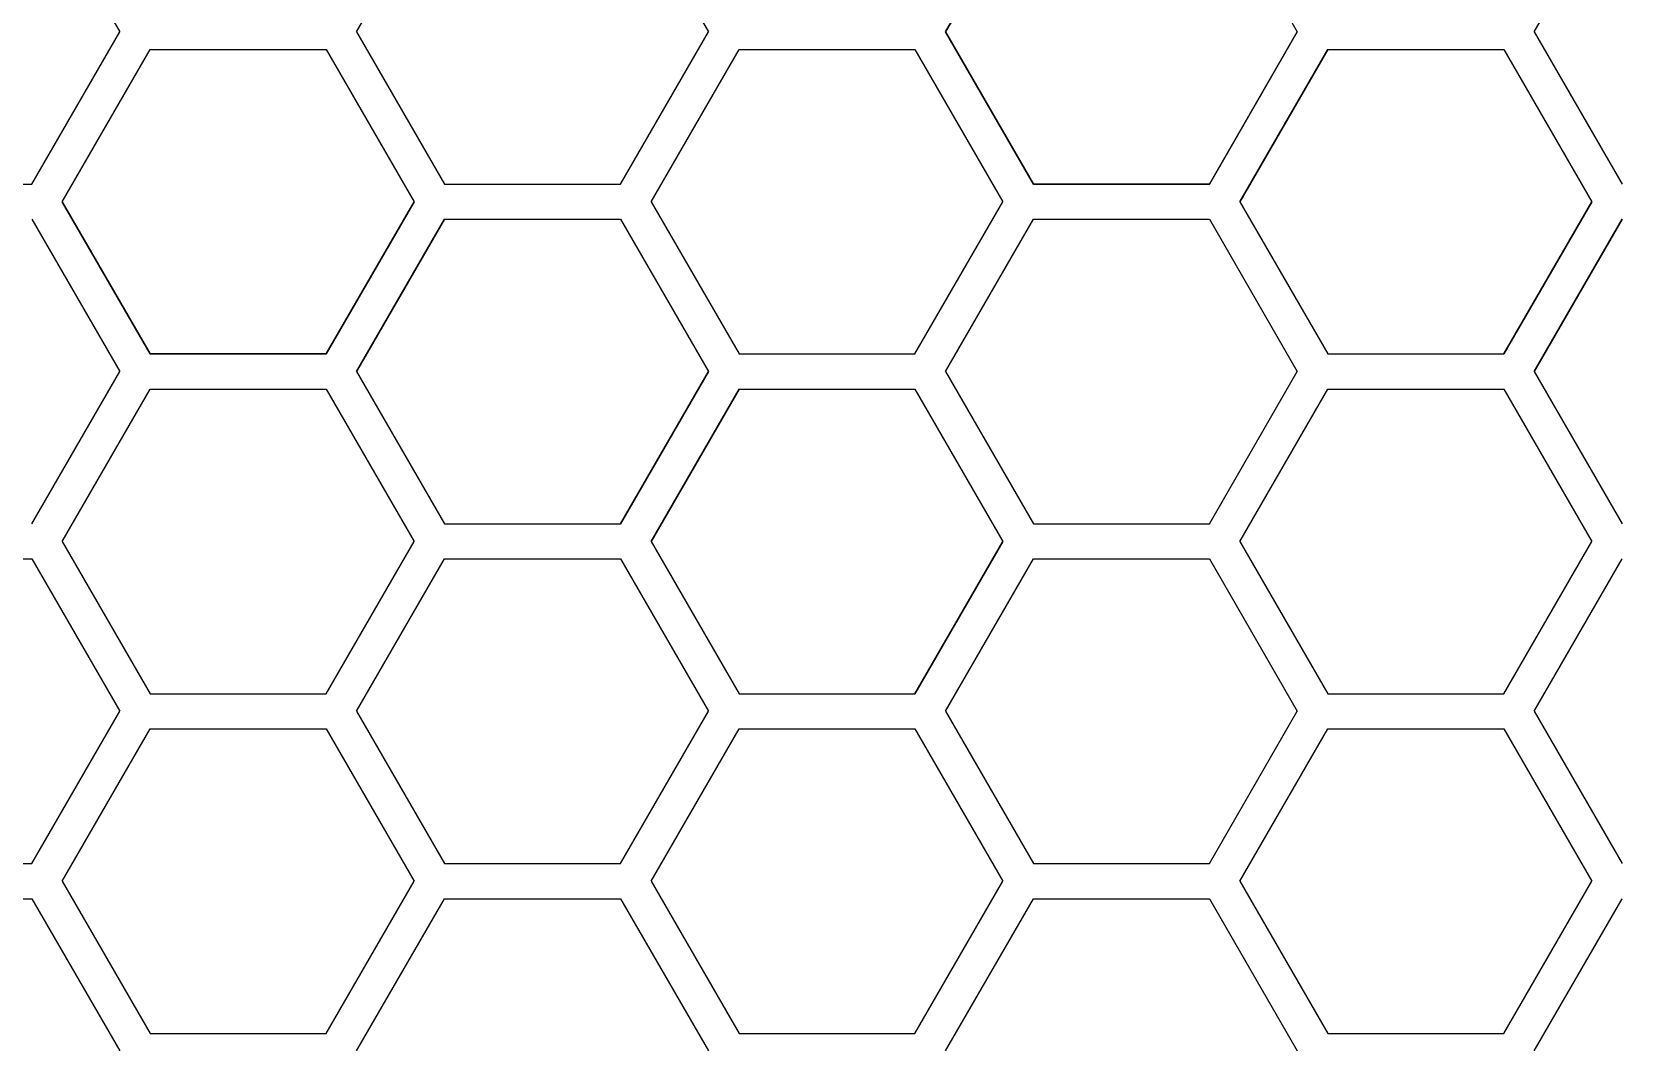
# Model space of a CAD drawing. Header units: millimetres. Extents: x 606 to 1123, y -612 to 146.
# Drawn here: x 740.7 to 921.5, y -454.9 to -339.9 of the extents above; entities that cross this region are included whole.
import ezdxf

# ---------------------------------------------------------------- set-up
doc = ezdxf.new("R2010")
doc.units = ezdxf.units.MM
doc.layers.get('0').update_dxf_attribs({"linetype": 'CONTINUOUS', "lineweight": 25})

msp = doc.modelspace()

# ---------------------------------------------------------------- linework, layer by layer
for p, q in [((740.68, -322.63), (750.68, -339.95)), ((740.68, -322.63), (750.68, -339.95)), ((740.68, -322.63), (750.68, -339.95)), ((740.68, -322.63), (750.68, -339.95)), ((740.68, -322.63), (750.68, -339.95)), ((740.68, -322.63), (750.68, -339.95)), ((777.61, -339.95), (787.61, -322.63)), ((777.61, -339.95), (787.61, -322.63)), ((777.61, -339.95), (787.61, -322.63)), ((777.61, -339.95), (787.61, -322.63)), ((777.61, -339.95), (787.61, -322.63)), ((777.61, -339.95), (787.61, -322.63)), ((777.61, -339.95), (787.61, -322.63)), ((777.61, -339.95), (787.61, -322.63)), ((777.61, -339.95), (787.61, -322.63)), ((807.61, -322.63), (817.61, -339.95)), ((807.61, -322.63), (817.61, -339.95)), ((807.61, -322.63), (817.61, -339.95)), ((807.61, -322.63), (817.61, -339.95)), ((807.61, -322.63), (817.61, -339.95)), ((807.61, -322.63), (817.61, -339.95)), ((844.54, -339.95), (854.54, -322.63)), ((854.54, -322.63), (844.54, -339.95)), ((844.54, -339.95), (854.54, -322.63)), ((854.54, -322.63), (844.54, -339.95)), ((844.54, -339.95), (854.54, -322.63)), ((854.54, -322.63), (844.54, -339.95)), ((874.54, -322.63), (884.54, -339.95)), ((874.54, -322.63), (884.54, -339.95)), ((874.54, -322.63), (884.54, -339.95)), ((874.54, -322.63), (884.54, -339.95)), ((874.54, -322.63), (884.54, -339.95)), ((874.54, -322.63), (884.54, -339.95)), ((911.47, -339.95), (921.47, -322.63)), ((911.47, -339.95), (921.47, -322.63)), ((911.47, -339.95), (921.47, -322.63)), ((740.68, -357.27), (750.68, -339.95)), ((740.68, -357.27), (750.68, -339.95)), ((740.68, -357.27), (750.68, -339.95)), ((740.68, -357.27), (750.68, -339.95)), ((740.68, -357.27), (750.68, -339.95)), ((740.68, -357.27), (750.68, -339.95)), ((777.61, -339.95), (787.61, -357.27)), ((777.61, -339.95), (787.61, -357.27)), ((777.61, -339.95), (787.61, -357.27)), ((777.61, -339.95), (787.61, -357.27)), ((777.61, -339.95), (787.61, -357.27)), ((777.61, -339.95), (787.61, -357.27)), ((777.61, -339.95), (787.61, -357.27)), ((777.61, -339.95), (787.61, -357.27)), ((777.61, -339.95), (787.61, -357.27)), ((807.61, -357.27), (817.61, -339.95)), ((807.61, -357.27), (817.61, -339.95)), ((807.61, -357.27), (817.61, -339.95)), ((807.61, -357.27), (817.61, -339.95)), ((807.61, -357.27), (817.61, -339.95)), ((807.61, -357.27), (817.61, -339.95)), ((807.61, -357.27), (817.61, -339.95)), ((807.61, -357.27), (817.61, -339.95)), ((807.61, -357.27), (817.61, -339.95)), ((844.54, -339.95), (854.54, -357.27)), ((854.54, -357.27), (844.54, -339.95)), ((844.54, -339.95), (854.54, -357.27)), ((844.54, -339.95), (854.54, -357.27)), ((854.54, -357.27), (844.54, -339.95)), ((844.54, -339.95), (854.54, -357.27)), ((844.54, -339.95), (854.54, -357.27)), ((854.54, -357.27), (844.54, -339.95)), ((844.54, -339.95), (854.54, -357.27)), ((884.54, -339.95), (874.54, -357.27)), ((874.54, -357.27), (884.54, -339.95)), ((884.54, -339.95), (874.54, -357.27)), ((884.54, -339.95), (874.54, -357.27)), ((874.54, -357.27), (884.54, -339.95)), ((884.54, -339.95), (874.54, -357.27)), ((884.54, -339.95), (874.54, -357.27)), ((874.54, -357.27), (884.54, -339.95)), ((884.54, -339.95), (874.54, -357.27)), ((911.47, -339.95), (921.47, -357.27)), ((911.47, -339.95), (921.47, -357.27)), ((911.47, -339.95), (921.47, -357.27)), ((911.47, -339.95), (921.47, -357.27)), ((911.47, -339.95), (921.47, -357.27)), ((911.47, -339.95), (921.47, -357.27)), ((744.15, -359.27), (754.15, -341.95)), ((744.15, -359.27), (754.15, -341.95)), ((744.15, -359.27), (754.15, -341.95)), ((744.15, -359.27), (754.15, -341.95)), ((744.15, -359.27), (754.15, -341.95)), ((744.15, -359.27), (754.15, -341.95)), ((754.15, -341.95), (774.15, -341.95)), ((754.15, -341.95), (774.15, -341.95)), ((754.15, -341.95), (774.15, -341.95)), ((754.15, -341.95), (774.15, -341.95)), ((754.15, -341.95), (774.15, -341.95)), ((754.15, -341.95), (774.15, -341.95)), ((754.15, -341.95), (774.15, -341.95)), ((754.15, -341.95), (774.15, -341.95)), ((754.15, -341.95), (774.15, -341.95)), ((774.15, -341.95), (784.15, -359.27)), ((774.15, -341.95), (784.15, -359.27)), ((774.15, -341.95), (784.15, -359.27)), ((774.15, -341.95), (784.15, -359.27)), ((774.15, -341.95), (784.15, -359.27)), ((774.15, -341.95), (784.15, -359.27)), ((811.08, -359.27), (821.08, -341.95)), ((811.08, -359.27), (821.08, -341.95)), ((811.08, -359.27), (821.08, -341.95)), ((811.08, -359.27), (821.08, -341.95)), ((811.08, -359.27), (821.08, -341.95)), ((811.08, -359.27), (821.08, -341.95)), ((811.08, -359.27), (821.08, -341.95)), ((811.08, -359.27), (821.08, -341.95)), ((811.08, -359.27), (821.08, -341.95)), ((821.08, -341.95), (841.08, -341.95)), ((821.08, -341.95), (841.08, -341.95)), ((821.08, -341.95), (841.08, -341.95)), ((821.08, -341.95), (841.08, -341.95)), ((821.08, -341.95), (841.08, -341.95)), ((821.08, -341.95), (841.08, -341.95)), ((821.08, -341.95), (841.08, -341.95)), ((821.08, -341.95), (841.08, -341.95)), ((821.08, -341.95), (841.08, -341.95)), ((841.08, -341.95), (851.08, -359.27)), ((841.08, -341.95), (851.08, -359.27)), ((841.08, -341.95), (851.08, -359.27)), ((841.08, -341.95), (851.08, -359.27)), ((841.08, -341.95), (851.08, -359.27)), ((841.08, -341.95), (851.08, -359.27)), ((841.08, -341.95), (851.08, -359.27)), ((841.08, -341.95), (851.08, -359.27)), ((841.08, -341.95), (851.08, -359.27)), ((888.01, -341.95), (878.01, -359.27)), ((878.01, -359.27), (888.01, -341.95)), ((888.01, -341.95), (878.01, -359.27)), ((888.01, -341.95), (878.01, -359.27)), ((878.01, -359.27), (888.01, -341.95)), ((888.01, -341.95), (878.01, -359.27)), ((888.01, -341.95), (878.01, -359.27)), ((878.01, -359.27), (888.01, -341.95)), ((888.01, -341.95), (878.01, -359.27)), ((888.01, -341.95), (908.01, -341.95)), ((888.01, -341.95), (908.01, -341.95)), ((888.01, -341.95), (908.01, -341.95)), ((888.01, -341.95), (908.01, -341.95)), ((888.01, -341.95), (908.01, -341.95)), ((888.01, -341.95), (908.01, -341.95)), ((888.01, -341.95), (908.01, -341.95)), ((888.01, -341.95), (908.01, -341.95)), ((888.01, -341.95), (908.01, -341.95)), ((908.01, -341.95), (918.01, -359.27)), ((908.01, -341.95), (918.01, -359.27)), ((908.01, -341.95), (918.01, -359.27)), ((908.01, -341.95), (918.01, -359.27)), ((908.01, -341.95), (918.01, -359.27)), ((908.01, -341.95), (918.01, -359.27)), ((908.01, -341.95), (918.01, -359.27)), ((908.01, -341.95), (918.01, -359.27)), ((908.01, -341.95), (918.01, -359.27)), ((720.68, -357.27), (740.68, -357.27)), ((720.68, -357.27), (740.68, -357.27)), ((720.68, -357.27), (740.68, -357.27)), ((787.61, -357.27), (807.61, -357.27)), ((787.61, -357.27), (807.61, -357.27)), ((787.61, -357.27), (807.61, -357.27)), ((787.61, -357.27), (807.61, -357.27)), ((787.61, -357.27), (807.61, -357.27)), ((787.61, -357.27), (807.61, -357.27)), ((787.61, -357.27), (807.61, -357.27)), ((787.61, -357.27), (807.61, -357.27)), ((787.61, -357.27), (807.61, -357.27)), ((874.54, -357.27), (854.54, -357.27)), ((854.54, -357.27), (874.54, -357.27)), ((854.54, -357.27), (874.54, -357.27)), ((874.54, -357.27), (854.54, -357.27)), ((854.54, -357.27), (874.54, -357.27)), ((854.54, -357.27), (874.54, -357.27)), ((874.54, -357.27), (854.54, -357.27)), ((854.54, -357.27), (874.54, -357.27)), ((854.54, -357.27), (874.54, -357.27)), ((744.15, -359.27), (754.15, -376.59)), ((754.15, -376.59), (744.15, -359.27)), ((744.15, -359.27), (754.15, -376.59)), ((744.15, -359.27), (754.15, -376.59)), ((754.15, -376.59), (744.15, -359.27)), ((744.15, -359.27), (754.15, -376.59)), ((744.15, -359.27), (754.15, -376.59)), ((754.15, -376.59), (744.15, -359.27)), ((744.15, -359.27), (754.15, -376.59)), ((784.15, -359.27), (774.15, -376.59)), ((774.15, -376.59), (784.15, -359.27)), ((774.15, -376.59), (784.15, -359.27)), ((784.15, -359.27), (774.15, -376.59)), ((774.15, -376.59), (784.15, -359.27)), ((774.15, -376.59), (784.15, -359.27)), ((784.15, -359.27), (774.15, -376.59)), ((774.15, -376.59), (784.15, -359.27)), ((774.15, -376.59), (784.15, -359.27)), ((811.08, -359.27), (821.08, -376.59)), ((811.08, -359.27), (821.08, -376.59)), ((811.08, -359.27), (821.08, -376.59)), ((811.08, -359.27), (821.08, -376.59)), ((811.08, -359.27), (821.08, -376.59)), ((811.08, -359.27), (821.08, -376.59)), ((811.08, -359.27), (821.08, -376.59)), ((811.08, -359.27), (821.08, -376.59)), ((811.08, -359.27), (821.08, -376.59)), ((841.08, -376.59), (851.08, -359.27)), ((841.08, -376.59), (851.08, -359.27)), ((841.08, -376.59), (851.08, -359.27)), ((841.08, -376.59), (851.08, -359.27)), ((841.08, -376.59), (851.08, -359.27)), ((841.08, -376.59), (851.08, -359.27)), ((841.08, -376.59), (851.08, -359.27)), ((841.08, -376.59), (851.08, -359.27)), ((841.08, -376.59), (851.08, -359.27)), ((878.01, -359.27), (888.01, -376.59)), ((878.01, -359.27), (888.01, -376.59)), ((878.01, -359.27), (888.01, -376.59)), ((878.01, -359.27), (888.01, -376.59)), ((878.01, -359.27), (888.01, -376.59)), ((878.01, -359.27), (888.01, -376.59)), ((878.01, -359.27), (888.01, -376.59)), ((878.01, -359.27), (888.01, -376.59)), ((878.01, -359.27), (888.01, -376.59)), ((918.01, -359.27), (908.01, -376.59)), ((908.01, -376.59), (918.01, -359.27)), ((918.01, -359.27), (908.01, -376.59)), ((918.01, -359.27), (908.01, -376.59)), ((908.01, -376.59), (918.01, -359.27)), ((918.01, -359.27), (908.01, -376.59)), ((918.01, -359.27), (908.01, -376.59)), ((908.01, -376.59), (918.01, -359.27)), ((918.01, -359.27), (908.01, -376.59)), ((740.68, -361.27), (750.68, -378.59)), ((740.68, -361.27), (750.68, -378.59)), ((740.68, -361.27), (750.68, -378.59)), ((777.61, -378.59), (787.61, -361.27)), ((787.61, -361.27), (777.61, -378.59)), ((777.61, -378.59), (787.61, -361.27)), ((777.61, -378.59), (787.61, -361.27)), ((787.61, -361.27), (777.61, -378.59)), ((777.61, -378.59), (787.61, -361.27)), ((777.61, -378.59), (787.61, -361.27)), ((787.61, -361.27), (777.61, -378.59)), ((777.61, -378.59), (787.61, -361.27)), ((787.61, -361.27), (807.61, -361.27)), ((787.61, -361.27), (807.61, -361.27)), ((787.61, -361.27), (807.61, -361.27)), ((787.61, -361.27), (807.61, -361.27)), ((787.61, -361.27), (807.61, -361.27)), ((787.61, -361.27), (807.61, -361.27)), ((787.61, -361.27), (807.61, -361.27)), ((787.61, -361.27), (807.61, -361.27)), ((787.61, -361.27), (807.61, -361.27)), ((807.61, -361.27), (817.61, -378.59)), ((807.61, -361.27), (817.61, -378.59)), ((807.61, -361.27), (817.61, -378.59)), ((807.61, -361.27), (817.61, -378.59)), ((807.61, -361.27), (817.61, -378.59)), ((807.61, -361.27), (817.61, -378.59)), ((807.61, -361.27), (817.61, -378.59)), ((807.61, -361.27), (817.61, -378.59)), ((807.61, -361.27), (817.61, -378.59)), ((844.54, -378.59), (854.54, -361.27)), ((844.54, -378.59), (854.54, -361.27)), ((844.54, -378.59), (854.54, -361.27)), ((844.54, -378.59), (854.54, -361.27)), ((844.54, -378.59), (854.54, -361.27)), ((844.54, -378.59), (854.54, -361.27)), ((854.54, -361.27), (874.54, -361.27)), ((854.54, -361.27), (874.54, -361.27)), ((854.54, -361.27), (874.54, -361.27)), ((854.54, -361.27), (874.54, -361.27)), ((854.54, -361.27), (874.54, -361.27)), ((854.54, -361.27), (874.54, -361.27)), ((874.54, -361.27), (884.54, -378.59)), ((874.54, -361.27), (884.54, -378.59)), ((874.54, -361.27), (884.54, -378.59)), ((874.54, -361.27), (884.54, -378.59)), ((874.54, -361.27), (884.54, -378.59)), ((874.54, -361.27), (884.54, -378.59)), ((921.47, -361.27), (911.47, -378.59)), ((911.47, -378.59), (921.47, -361.27)), ((911.47, -378.59), (921.47, -361.27)), ((921.47, -361.27), (911.47, -378.59)), ((911.47, -378.59), (921.47, -361.27)), ((911.47, -378.59), (921.47, -361.27)), ((921.47, -361.27), (911.47, -378.59)), ((911.47, -378.59), (921.47, -361.27)), ((911.47, -378.59), (921.47, -361.27)), ((774.15, -376.59), (754.15, -376.59)), ((754.15, -376.59), (774.15, -376.59)), ((754.15, -376.59), (774.15, -376.59)), ((774.15, -376.59), (754.15, -376.59)), ((754.15, -376.59), (774.15, -376.59)), ((754.15, -376.59), (774.15, -376.59)), ((774.15, -376.59), (754.15, -376.59)), ((754.15, -376.59), (774.15, -376.59)), ((754.15, -376.59), (774.15, -376.59)), ((821.08, -376.59), (841.08, -376.59)), ((821.08, -376.59), (841.08, -376.59)), ((821.08, -376.59), (841.08, -376.59)), ((821.08, -376.59), (841.08, -376.59)), ((821.08, -376.59), (841.08, -376.59)), ((821.08, -376.59), (841.08, -376.59)), ((821.08, -376.59), (841.08, -376.59)), ((821.08, -376.59), (841.08, -376.59)), ((821.08, -376.59), (841.08, -376.59)), ((888.01, -376.59), (908.01, -376.59)), ((888.01, -376.59), (908.01, -376.59)), ((888.01, -376.59), (908.01, -376.59)), ((888.01, -376.59), (908.01, -376.59)), ((888.01, -376.59), (908.01, -376.59)), ((888.01, -376.59), (908.01, -376.59)), ((888.01, -376.59), (908.01, -376.59)), ((888.01, -376.59), (908.01, -376.59)), ((888.01, -376.59), (908.01, -376.59)), ((740.68, -395.91), (750.68, -378.59)), ((740.68, -395.91), (750.68, -378.59)), ((740.68, -395.91), (750.68, -378.59)), ((777.61, -378.59), (787.61, -395.91)), ((777.61, -378.59), (787.61, -395.91)), ((777.61, -378.59), (787.61, -395.91)), ((777.61, -378.59), (787.61, -395.91)), ((777.61, -378.59), (787.61, -395.91)), ((777.61, -378.59), (787.61, -395.91)), ((777.61, -378.59), (787.61, -395.91)), ((777.61, -378.59), (787.61, -395.91)), ((777.61, -378.59), (787.61, -395.91)), ((807.61, -395.91), (817.61, -378.59)), ((817.61, -378.59), (807.61, -395.91)), ((807.61, -395.91), (817.61, -378.59)), ((807.61, -395.91), (817.61, -378.59)), ((817.61, -378.59), (807.61, -395.91)), ((807.61, -395.91), (817.61, -378.59)), ((807.61, -395.91), (817.61, -378.59)), ((817.61, -378.59), (807.61, -395.91)), ((807.61, -395.91), (817.61, -378.59)), ((844.54, -378.59), (854.54, -395.91)), ((844.54, -378.59), (854.54, -395.91)), ((844.54, -378.59), (854.54, -395.91)), ((844.54, -378.59), (854.54, -395.91)), ((844.54, -378.59), (854.54, -395.91)), ((844.54, -378.59), (854.54, -395.91)), ((874.54, -395.91), (884.54, -378.59)), ((874.54, -395.91), (884.54, -378.59)), ((874.54, -395.91), (884.54, -378.59)), ((874.54, -395.91), (884.54, -378.59)), ((874.54, -395.91), (884.54, -378.59)), ((874.54, -395.91), (884.54, -378.59)), ((911.47, -378.59), (921.47, -395.91)), ((911.47, -378.59), (921.47, -395.91)), ((911.47, -378.59), (921.47, -395.91)), ((911.47, -378.59), (921.47, -395.91)), ((911.47, -378.59), (921.47, -395.91)), ((911.47, -378.59), (921.47, -395.91)), ((911.47, -378.59), (921.47, -395.91)), ((911.47, -378.59), (921.47, -395.91)), ((911.47, -378.59), (921.47, -395.91)), ((744.15, -397.91), (754.15, -380.59)), ((744.15, -397.91), (754.15, -380.59)), ((744.15, -397.91), (754.15, -380.59)), ((744.15, -397.91), (754.15, -380.59)), ((744.15, -397.91), (754.15, -380.59)), ((744.15, -397.91), (754.15, -380.59)), ((754.15, -380.59), (774.15, -380.59)), ((754.15, -380.59), (774.15, -380.59)), ((754.15, -380.59), (774.15, -380.59)), ((754.15, -380.59), (774.15, -380.59)), ((754.15, -380.59), (774.15, -380.59)), ((754.15, -380.59), (774.15, -380.59)), ((774.15, -380.59), (784.15, -397.91)), ((774.15, -380.59), (784.15, -397.91)), ((774.15, -380.59), (784.15, -397.91)), ((774.15, -380.59), (784.15, -397.91)), ((774.15, -380.59), (784.15, -397.91)), ((774.15, -380.59), (784.15, -397.91)), ((811.08, -397.91), (821.08, -380.59)), ((821.08, -380.59), (811.08, -397.91)), ((811.08, -397.91), (821.08, -380.59)), ((811.08, -397.91), (821.08, -380.59)), ((821.08, -380.59), (811.08, -397.91)), ((811.08, -397.91), (821.08, -380.59)), ((811.08, -397.91), (821.08, -380.59)), ((821.08, -380.59), (811.08, -397.91)), ((811.08, -397.91), (821.08, -380.59)), ((821.08, -380.59), (841.08, -380.59)), ((821.08, -380.59), (841.08, -380.59)), ((821.08, -380.59), (841.08, -380.59)), ((821.08, -380.59), (841.08, -380.59)), ((821.08, -380.59), (841.08, -380.59)), ((821.08, -380.59), (841.08, -380.59)), ((821.08, -380.59), (841.08, -380.59)), ((821.08, -380.59), (841.08, -380.59)), ((821.08, -380.59), (841.08, -380.59)), ((841.08, -380.59), (851.08, -397.91)), ((841.08, -380.59), (851.08, -397.91)), ((841.08, -380.59), (851.08, -397.91)), ((841.08, -380.59), (851.08, -397.91)), ((841.08, -380.59), (851.08, -397.91)), ((841.08, -380.59), (851.08, -397.91)), ((841.08, -380.59), (851.08, -397.91)), ((841.08, -380.59), (851.08, -397.91)), ((841.08, -380.59), (851.08, -397.91)), ((878.01, -397.91), (888.01, -380.59)), ((878.01, -397.91), (888.01, -380.59)), ((878.01, -397.91), (888.01, -380.59)), ((878.01, -397.91), (888.01, -380.59)), ((878.01, -397.91), (888.01, -380.59)), ((878.01, -397.91), (888.01, -380.59)), ((878.01, -397.91), (888.01, -380.59)), ((878.01, -397.91), (888.01, -380.59)), ((878.01, -397.91), (888.01, -380.59)), ((888.01, -380.59), (908.01, -380.59)), ((888.01, -380.59), (908.01, -380.59)), ((888.01, -380.59), (908.01, -380.59)), ((888.01, -380.59), (908.01, -380.59)), ((888.01, -380.59), (908.01, -380.59)), ((888.01, -380.59), (908.01, -380.59)), ((888.01, -380.59), (908.01, -380.59)), ((888.01, -380.59), (908.01, -380.59)), ((888.01, -380.59), (908.01, -380.59)), ((908.01, -380.59), (918.01, -397.91)), ((908.01, -380.59), (918.01, -397.91)), ((908.01, -380.59), (918.01, -397.91)), ((908.01, -380.59), (918.01, -397.91)), ((908.01, -380.59), (918.01, -397.91)), ((908.01, -380.59), (918.01, -397.91)), ((908.01, -380.59), (918.01, -397.91)), ((908.01, -380.59), (918.01, -397.91)), ((908.01, -380.59), (918.01, -397.91)), ((787.61, -395.91), (807.61, -395.91)), ((787.61, -395.91), (807.61, -395.91)), ((787.61, -395.91), (807.61, -395.91)), ((787.61, -395.91), (807.61, -395.91)), ((787.61, -395.91), (807.61, -395.91)), ((787.61, -395.91), (807.61, -395.91)), ((787.61, -395.91), (807.61, -395.91)), ((787.61, -395.91), (807.61, -395.91)), ((787.61, -395.91), (807.61, -395.91)), ((854.54, -395.91), (874.54, -395.91)), ((854.54, -395.91), (874.54, -395.91)), ((854.54, -395.91), (874.54, -395.91)), ((854.54, -395.91), (874.54, -395.91)), ((854.54, -395.91), (874.54, -395.91)), ((854.54, -395.91), (874.54, -395.91)), ((744.15, -397.91), (754.15, -415.23)), ((744.15, -397.91), (754.15, -415.23)), ((744.15, -397.91), (754.15, -415.23)), ((744.15, -397.91), (754.15, -415.23)), ((744.15, -397.91), (754.15, -415.23)), ((744.15, -397.91), (754.15, -415.23)), ((774.15, -415.23), (784.15, -397.91)), ((774.15, -415.23), (784.15, -397.91)), ((774.15, -415.23), (784.15, -397.91)), ((774.15, -415.23), (784.15, -397.91)), ((774.15, -415.23), (784.15, -397.91)), ((774.15, -415.23), (784.15, -397.91)), ((811.08, -397.91), (821.08, -415.23)), ((811.08, -397.91), (821.08, -415.23)), ((811.08, -397.91), (821.08, -415.23)), ((811.08, -397.91), (821.08, -415.23)), ((811.08, -397.91), (821.08, -415.23)), ((811.08, -397.91), (821.08, -415.23)), ((811.08, -397.91), (821.08, -415.23)), ((811.08, -397.91), (821.08, -415.23)), ((811.08, -397.91), (821.08, -415.23)), ((841.08, -415.23), (851.08, -397.91)), ((851.08, -397.91), (841.08, -415.23)), ((841.08, -415.23), (851.08, -397.91)), ((841.08, -415.23), (851.08, -397.91)), ((851.08, -397.91), (841.08, -415.23)), ((841.08, -415.23), (851.08, -397.91)), ((841.08, -415.23), (851.08, -397.91)), ((851.08, -397.91), (841.08, -415.23)), ((841.08, -415.23), (851.08, -397.91)), ((878.01, -397.91), (888.01, -415.23)), ((878.01, -397.91), (888.01, -415.23)), ((878.01, -397.91), (888.01, -415.23)), ((878.01, -397.91), (888.01, -415.23)), ((878.01, -397.91), (888.01, -415.23)), ((878.01, -397.91), (888.01, -415.23)), ((878.01, -397.91), (888.01, -415.23)), ((878.01, -397.91), (888.01, -415.23)), ((878.01, -397.91), (888.01, -415.23)), ((908.01, -415.23), (918.01, -397.91)), ((908.01, -415.23), (918.01, -397.91)), ((908.01, -415.23), (918.01, -397.91)), ((908.01, -415.23), (918.01, -397.91)), ((908.01, -415.23), (918.01, -397.91)), ((908.01, -415.23), (918.01, -397.91)), ((908.01, -415.23), (918.01, -397.91)), ((908.01, -415.23), (918.01, -397.91)), ((908.01, -415.23), (918.01, -397.91)), ((720.68, -399.91), (740.68, -399.91)), ((720.68, -399.91), (740.68, -399.91)), ((720.68, -399.91), (740.68, -399.91)), ((740.68, -399.91), (750.68, -417.23)), ((740.68, -399.91), (750.68, -417.23)), ((740.68, -399.91), (750.68, -417.23)), ((740.68, -399.91), (750.68, -417.23)), ((740.68, -399.91), (750.68, -417.23)), ((740.68, -399.91), (750.68, -417.23)), ((777.61, -417.23), (787.61, -399.91)), ((777.61, -417.23), (787.61, -399.91)), ((777.61, -417.23), (787.61, -399.91)), ((777.61, -417.23), (787.61, -399.91)), ((777.61, -417.23), (787.61, -399.91)), ((777.61, -417.23), (787.61, -399.91)), ((787.61, -399.91), (807.61, -399.91)), ((787.61, -399.91), (807.61, -399.91)), ((787.61, -399.91), (807.61, -399.91)), ((787.61, -399.91), (807.61, -399.91)), ((787.61, -399.91), (807.61, -399.91)), ((787.61, -399.91), (807.61, -399.91)), ((807.61, -399.91), (817.61, -417.23)), ((807.61, -399.91), (817.61, -417.23)), ((807.61, -399.91), (817.61, -417.23)), ((807.61, -399.91), (817.61, -417.23)), ((807.61, -399.91), (817.61, -417.23)), ((807.61, -399.91), (817.61, -417.23)), ((844.54, -417.23), (854.54, -399.91)), ((844.54, -417.23), (854.54, -399.91)), ((844.54, -417.23), (854.54, -399.91)), ((844.54, -417.23), (854.54, -399.91)), ((844.54, -417.23), (854.54, -399.91)), ((844.54, -417.23), (854.54, -399.91)), ((844.54, -417.23), (854.54, -399.91)), ((844.54, -417.23), (854.54, -399.91)), ((844.54, -417.23), (854.54, -399.91)), ((854.54, -399.91), (874.54, -399.91)), ((854.54, -399.91), (874.54, -399.91)), ((854.54, -399.91), (874.54, -399.91)), ((854.54, -399.91), (874.54, -399.91)), ((854.54, -399.91), (874.54, -399.91)), ((854.54, -399.91), (874.54, -399.91)), ((854.54, -399.91), (874.54, -399.91)), ((854.54, -399.91), (874.54, -399.91)), ((854.54, -399.91), (874.54, -399.91)), ((874.54, -399.91), (884.54, -417.23)), ((874.54, -399.91), (884.54, -417.23)), ((874.54, -399.91), (884.54, -417.23)), ((874.54, -399.91), (884.54, -417.23)), ((874.54, -399.91), (884.54, -417.23)), ((874.54, -399.91), (884.54, -417.23)), ((874.54, -399.91), (884.54, -417.23)), ((874.54, -399.91), (884.54, -417.23)), ((874.54, -399.91), (884.54, -417.23)), ((911.47, -417.23), (921.47, -399.91)), ((911.47, -417.23), (921.47, -399.91)), ((911.47, -417.23), (921.47, -399.91)), ((911.47, -417.23), (921.47, -399.91)), ((911.47, -417.23), (921.47, -399.91)), ((911.47, -417.23), (921.47, -399.91)), ((754.15, -415.23), (774.15, -415.23)), ((754.15, -415.23), (774.15, -415.23)), ((754.15, -415.23), (774.15, -415.23)), ((754.15, -415.23), (774.15, -415.23)), ((754.15, -415.23), (774.15, -415.23)), ((754.15, -415.23), (774.15, -415.23)), ((821.08, -415.23), (841.08, -415.23)), ((821.08, -415.23), (841.08, -415.23)), ((821.08, -415.23), (841.08, -415.23)), ((821.08, -415.23), (841.08, -415.23)), ((821.08, -415.23), (841.08, -415.23)), ((821.08, -415.23), (841.08, -415.23)), ((821.08, -415.23), (841.08, -415.23)), ((821.08, -415.23), (841.08, -415.23)), ((821.08, -415.23), (841.08, -415.23)), ((888.01, -415.23), (908.01, -415.23)), ((888.01, -415.23), (908.01, -415.23)), ((888.01, -415.23), (908.01, -415.23)), ((888.01, -415.23), (908.01, -415.23)), ((888.01, -415.23), (908.01, -415.23)), ((888.01, -415.23), (908.01, -415.23)), ((888.01, -415.23), (908.01, -415.23)), ((888.01, -415.23), (908.01, -415.23)), ((888.01, -415.23), (908.01, -415.23)), ((740.68, -434.55), (750.68, -417.23)), ((740.68, -434.55), (750.68, -417.23)), ((740.68, -434.55), (750.68, -417.23)), ((740.68, -434.55), (750.68, -417.23)), ((740.68, -434.55), (750.68, -417.23)), ((740.68, -434.55), (750.68, -417.23)), ((777.61, -417.23), (787.61, -434.55)), ((777.61, -417.23), (787.61, -434.55)), ((777.61, -417.23), (787.61, -434.55)), ((777.61, -417.23), (787.61, -434.55)), ((777.61, -417.23), (787.61, -434.55)), ((777.61, -417.23), (787.61, -434.55)), ((807.61, -434.55), (817.61, -417.23)), ((807.61, -434.55), (817.61, -417.23)), ((807.61, -434.55), (817.61, -417.23)), ((807.61, -434.55), (817.61, -417.23)), ((807.61, -434.55), (817.61, -417.23)), ((807.61, -434.55), (817.61, -417.23)), ((844.54, -417.23), (854.54, -434.55)), ((844.54, -417.23), (854.54, -434.55)), ((844.54, -417.23), (854.54, -434.55)), ((844.54, -417.23), (854.54, -434.55)), ((844.54, -417.23), (854.54, -434.55)), ((844.54, -417.23), (854.54, -434.55)), ((844.54, -417.23), (854.54, -434.55)), ((844.54, -417.23), (854.54, -434.55)), ((844.54, -417.23), (854.54, -434.55)), ((874.54, -434.55), (884.54, -417.23)), ((874.54, -434.55), (884.54, -417.23)), ((874.54, -434.55), (884.54, -417.23)), ((874.54, -434.55), (884.54, -417.23)), ((874.54, -434.55), (884.54, -417.23)), ((874.54, -434.55), (884.54, -417.23)), ((874.54, -434.55), (884.54, -417.23)), ((874.54, -434.55), (884.54, -417.23)), ((874.54, -434.55), (884.54, -417.23)), ((911.47, -417.23), (921.47, -434.55)), ((911.47, -417.23), (921.47, -434.55)), ((911.47, -417.23), (921.47, -434.55)), ((911.47, -417.23), (921.47, -434.55)), ((911.47, -417.23), (921.47, -434.55)), ((911.47, -417.23), (921.47, -434.55)), ((744.15, -436.55), (754.15, -419.23)), ((744.15, -436.55), (754.15, -419.23)), ((744.15, -436.55), (754.15, -419.23)), ((744.15, -436.55), (754.15, -419.23)), ((744.15, -436.55), (754.15, -419.23)), ((744.15, -436.55), (754.15, -419.23)), ((754.15, -419.23), (774.15, -419.23)), ((754.15, -419.23), (774.15, -419.23)), ((754.15, -419.23), (774.15, -419.23)), ((754.15, -419.23), (774.15, -419.23)), ((754.15, -419.23), (774.15, -419.23)), ((754.15, -419.23), (774.15, -419.23)), ((774.15, -419.23), (784.15, -436.55)), ((774.15, -419.23), (784.15, -436.55)), ((774.15, -419.23), (784.15, -436.55)), ((774.15, -419.23), (784.15, -436.55)), ((774.15, -419.23), (784.15, -436.55)), ((774.15, -419.23), (784.15, -436.55)), ((811.08, -436.55), (821.08, -419.23)), ((811.08, -436.55), (821.08, -419.23)), ((811.08, -436.55), (821.08, -419.23)), ((811.08, -436.55), (821.08, -419.23)), ((811.08, -436.55), (821.08, -419.23)), ((811.08, -436.55), (821.08, -419.23)), ((821.08, -419.23), (841.08, -419.23)), ((821.08, -419.23), (841.08, -419.23)), ((821.08, -419.23), (841.08, -419.23)), ((821.08, -419.23), (841.08, -419.23)), ((821.08, -419.23), (841.08, -419.23)), ((821.08, -419.23), (841.08, -419.23)), ((841.08, -419.23), (851.08, -436.55)), ((841.08, -419.23), (851.08, -436.55)), ((841.08, -419.23), (851.08, -436.55)), ((841.08, -419.23), (851.08, -436.55)), ((841.08, -419.23), (851.08, -436.55)), ((841.08, -419.23), (851.08, -436.55)), ((878.01, -436.55), (888.01, -419.23)), ((878.01, -436.55), (888.01, -419.23)), ((878.01, -436.55), (888.01, -419.23)), ((878.01, -436.55), (888.01, -419.23)), ((878.01, -436.55), (888.01, -419.23)), ((878.01, -436.55), (888.01, -419.23)), ((888.01, -419.23), (908.01, -419.23)), ((888.01, -419.23), (908.01, -419.23)), ((888.01, -419.23), (908.01, -419.23)), ((888.01, -419.23), (908.01, -419.23)), ((888.01, -419.23), (908.01, -419.23)), ((888.01, -419.23), (908.01, -419.23)), ((908.01, -419.23), (918.01, -436.55)), ((908.01, -419.23), (918.01, -436.55)), ((908.01, -419.23), (918.01, -436.55)), ((908.01, -419.23), (918.01, -436.55)), ((908.01, -419.23), (918.01, -436.55)), ((908.01, -419.23), (918.01, -436.55)), ((720.68, -434.55), (740.68, -434.55)), ((720.68, -434.55), (740.68, -434.55)), ((720.68, -434.55), (740.68, -434.55)), ((787.61, -434.55), (807.61, -434.55)), ((787.61, -434.55), (807.61, -434.55)), ((787.61, -434.55), (807.61, -434.55)), ((787.61, -434.55), (807.61, -434.55)), ((787.61, -434.55), (807.61, -434.55)), ((787.61, -434.55), (807.61, -434.55)), ((854.54, -434.55), (874.54, -434.55)), ((854.54, -434.55), (874.54, -434.55)), ((854.54, -434.55), (874.54, -434.55)), ((854.54, -434.55), (874.54, -434.55)), ((854.54, -434.55), (874.54, -434.55)), ((854.54, -434.55), (874.54, -434.55)), ((854.54, -434.55), (874.54, -434.55)), ((854.54, -434.55), (874.54, -434.55)), ((854.54, -434.55), (874.54, -434.55)), ((744.15, -436.55), (754.15, -453.87)), ((744.15, -436.55), (754.15, -453.87)), ((744.15, -436.55), (754.15, -453.87)), ((744.15, -436.55), (754.15, -453.87)), ((744.15, -436.55), (754.15, -453.87)), ((744.15, -436.55), (754.15, -453.87)), ((774.15, -453.87), (784.15, -436.55)), ((774.15, -453.87), (784.15, -436.55)), ((774.15, -453.87), (784.15, -436.55)), ((774.15, -453.87), (784.15, -436.55)), ((774.15, -453.87), (784.15, -436.55)), ((774.15, -453.87), (784.15, -436.55)), ((811.08, -436.55), (821.08, -453.87)), ((811.08, -436.55), (821.08, -453.87)), ((811.08, -436.55), (821.08, -453.87)), ((811.08, -436.55), (821.08, -453.87)), ((811.08, -436.55), (821.08, -453.87)), ((811.08, -436.55), (821.08, -453.87)), ((841.08, -453.87), (851.08, -436.55)), ((841.08, -453.87), (851.08, -436.55)), ((841.08, -453.87), (851.08, -436.55)), ((841.08, -453.87), (851.08, -436.55)), ((841.08, -453.87), (851.08, -436.55)), ((841.08, -453.87), (851.08, -436.55)), ((878.01, -436.55), (888.01, -453.87)), ((878.01, -436.55), (888.01, -453.87)), ((878.01, -436.55), (888.01, -453.87)), ((878.01, -436.55), (888.01, -453.87)), ((878.01, -436.55), (888.01, -453.87)), ((878.01, -436.55), (888.01, -453.87)), ((908.01, -453.87), (918.01, -436.55)), ((908.01, -453.87), (918.01, -436.55)), ((908.01, -453.87), (918.01, -436.55)), ((908.01, -453.87), (918.01, -436.55)), ((908.01, -453.87), (918.01, -436.55)), ((908.01, -453.87), (918.01, -436.55)), ((720.68, -438.55), (740.68, -438.55)), ((720.68, -438.55), (740.68, -438.55)), ((720.68, -438.55), (740.68, -438.55)), ((740.68, -438.55), (750.68, -455.87)), ((740.68, -438.55), (750.68, -455.87)), ((740.68, -438.55), (750.68, -455.87)), ((777.61, -455.87), (787.61, -438.55)), ((777.61, -455.87), (787.61, -438.55)), ((777.61, -455.87), (787.61, -438.55)), ((787.61, -438.55), (807.61, -438.55)), ((787.61, -438.55), (807.61, -438.55)), ((787.61, -438.55), (807.61, -438.55)), ((807.61, -438.55), (817.61, -455.87)), ((807.61, -438.55), (817.61, -455.87)), ((807.61, -438.55), (817.61, -455.87)), ((844.54, -455.87), (854.54, -438.55)), ((844.54, -455.87), (854.54, -438.55)), ((844.54, -455.87), (854.54, -438.55)), ((844.54, -455.87), (854.54, -438.55)), ((844.54, -455.87), (854.54, -438.55)), ((844.54, -455.87), (854.54, -438.55)), ((854.54, -438.55), (874.54, -438.55)), ((854.54, -438.55), (874.54, -438.55)), ((854.54, -438.55), (874.54, -438.55)), ((854.54, -438.55), (874.54, -438.55)), ((854.54, -438.55), (874.54, -438.55)), ((854.54, -438.55), (874.54, -438.55)), ((874.54, -438.55), (884.54, -455.87)), ((874.54, -438.55), (884.54, -455.87)), ((874.54, -438.55), (884.54, -455.87)), ((874.54, -438.55), (884.54, -455.87)), ((874.54, -438.55), (884.54, -455.87)), ((874.54, -438.55), (884.54, -455.87)), ((911.47, -455.87), (921.47, -438.55)), ((911.47, -455.87), (921.47, -438.55)), ((911.47, -455.87), (921.47, -438.55)), ((911.47, -455.87), (921.47, -438.55)), ((911.47, -455.87), (921.47, -438.55)), ((911.47, -455.87), (921.47, -438.55)), ((754.15, -453.87), (774.15, -453.87)), ((754.15, -453.87), (774.15, -453.87)), ((754.15, -453.87), (774.15, -453.87)), ((754.15, -453.87), (774.15, -453.87)), ((754.15, -453.87), (774.15, -453.87)), ((754.15, -453.87), (774.15, -453.87)), ((754.15, -453.87), (774.15, -453.87)), ((754.15, -453.87), (774.15, -453.87)), ((754.15, -453.87), (774.15, -453.87)), ((754.15, -453.87), (774.15, -453.87)), ((754.15, -453.87), (774.15, -453.87)), ((754.15, -453.87), (774.15, -453.87)), ((821.08, -453.87), (841.08, -453.87)), ((821.08, -453.87), (841.08, -453.87)), ((821.08, -453.87), (841.08, -453.87)), ((821.08, -453.87), (841.08, -453.87)), ((821.08, -453.87), (841.08, -453.87)), ((821.08, -453.87), (841.08, -453.87)), ((888.01, -453.87), (908.01, -453.87)), ((888.01, -453.87), (908.01, -453.87)), ((888.01, -453.87), (908.01, -453.87)), ((888.01, -453.87), (908.01, -453.87)), ((888.01, -453.87), (908.01, -453.87)), ((888.01, -453.87), (908.01, -453.87)), ((888.01, -453.87), (908.01, -453.87)), ((888.01, -453.87), (908.01, -453.87)), ((888.01, -453.87), (908.01, -453.87)), ((888.01, -453.87), (908.01, -453.87)), ((888.01, -453.87), (908.01, -453.87)), ((888.01, -453.87), (908.01, -453.87))]:
    msp.add_line(p, q)

doc.saveas('drawing.dxf')
